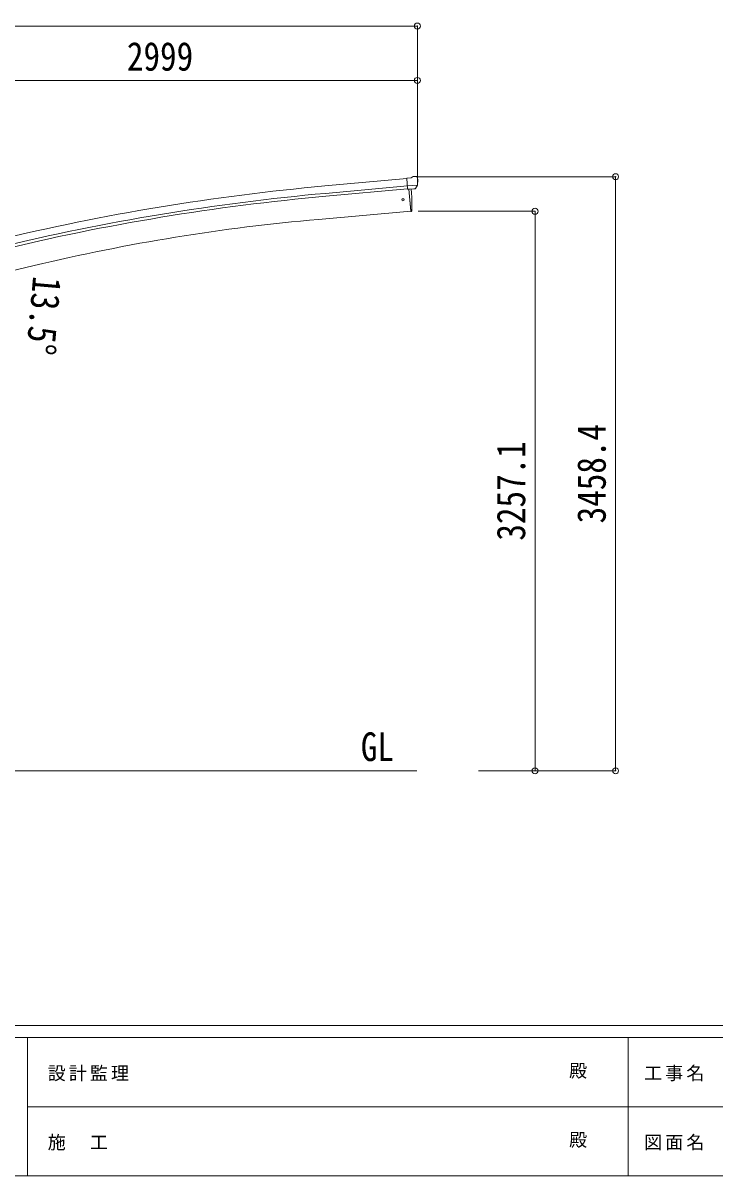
# Model space of a CAD drawing. Units: millimetres at full size. Extents: x -9783 to 9892, y -6828 to 6752.
# Drawn here: x -3995 to 35, y -6828 to -116 of the extents above; entities that cross this region are included whole.
import ezdxf
from ezdxf.enums import TextEntityAlignment as Align

# ---------------------------------------------------------------- set-up
doc = ezdxf.new("R2010")
doc.units = ezdxf.units.MM
doc.header["$LTSCALE"] = 35
doc.header["$PDMODE"] = 32
doc.header["$PDSIZE"] = 35
for name, color, linetype, lineweight in [('0-0_0', 7, 'Continuous', 9), ('0-1_本体', 4, 'Continuous', 9), ('0-2_部品', 7, 'Continuous', 9), ('0-A_寸法', 6, 'Continuous', 9), ('F-0_240', 7, 'Continuous', 9)]:
    doc.layers.add(name, color=color, linetype=linetype, lineweight=lineweight)
doc.styles.add('ＭＳ ゴシック', font='')
doc.styles.get('ＭＳ ゴシック').set_extended_font_data('MS Gothic')

msp = doc.modelspace()

# ---------------------------------------------------------------- linework, layer by layer
at = {"layer": '0-0_0', "color": 6}
for p, q in [((-543.59, -4469.58), (-543.59, -1011.18)), ((-1012.6, -1212.48), (-1012.6, -4469.58))]:
    msp.add_line(p, q, dxfattribs=at)
at = {"layer": '0-0_0'}
msp.add_line((-4518.2, -4469.58), (-1701.27, -4469.58), dxfattribs=at)
at = {"layer": '0-1_本体'}
for p, q in [((-2237.21, -1064.96), (-1759.88, -1021.91)), ((-2237.21, -1064.96), (-1759.88, -1021.91)), ((-2233.34, -1107.94), (-1756.16, -1064.91)), ((-2233.34, -1107.94), (-1756.16, -1064.91)), ((-2231.83, -1124.72), (-1754.65, -1081.68)), ((-2231.83, -1124.72), (-1754.65, -1081.68)), ((-1747.43, -1083.89), (-1736.18, -1212.49)), ((-1747.43, -1083.89), (-1736.18, -1212.49)), ((-1736.18, -1212.49), (-2274.12, -1259.56)), ((-1736.18, -1212.49), (-2274.12, -1259.56)), ((-3930.12, -1528.4), (-4518.2, -1669.59)), ((-3930.12, -1528.4), (-4518.2, -1669.59))]:
    msp.add_line(p, q, dxfattribs=at)
for centre, radius, start, end in [((-1061.16, -14118.99), 13106.9, 95.14794, 103.64794), ((-1061.16, -14118.99), 13106.9, 95.14794, 103.64794), ((-1061.16, -14118.99), 13063.74, 95.14794, 103.64794), ((-1061.16, -14118.99), 13063.74, 95.14794, 103.64794), ((-1061.16, -14118.99), 13046.9, 95.14794, 103.64794), ((-1061.16, -14118.99), 13046.9, 95.14794, 103.64794), ((-1295.52, -12522.21), 11305.08, 94.96591, 103.47643), ((-1295.52, -12522.21), 11305.08, 94.96591, 103.47643)]:
    msp.add_arc(centre, radius, start, end, dxfattribs=at)
at = {"layer": '0-2_部品'}
for p, q in [((-1733.54, -1017.47), (-1760.11, -1019.79)), ((-1754.45, -1084.45), (-1760.11, -1019.79)), ((-1697.25, -1059.76), (-1756.16, -1064.91)), ((-1733.54, -1017.47), (-1721.82, -1010.7)), ((-1706.92, -1009.12), (-1720.59, -1010.31)), ((-1708.5, -1079.24), (-1697.56, -1060.31)), ((-1697.79, -1014.87), (-1703.27, -1010.27)), ((-1696.72, -1016.91), (-1696.6, -1018.25)), ((-1744.49, -1083.58), (-1754.45, -1084.45)), ((-1736.43, -1210.17), (-1747.48, -1083.84)), ((-1710.88, -1080.64), (-1718.59, -1081.32)), ((-1736.18, -1212.94), (-1736.43, -1210.17)), ((-1733.57, -1212.55), (-1736.18, -1212.94))]:
    msp.add_line(p, q, dxfattribs=at)
for points in [[(-1697.17, -1059.13), (-1697.46, -1060.11), (-1697.56, -1060.31)], [(-1744.49, -1083.58), (-1744.22, -1083.65), (-1718.84, -1081.43), (-1718.59, -1081.32)], [(-1731.03, -1209.72), (-1730.19, -1184.09), (-1730, -1157.6), (-1730.47, -1131.11), (-1731.61, -1104.64), (-1733.11, -1082.68)]]:
    msp.add_lwpolyline(points, dxfattribs=at)
msp.add_circle((-1782.25, -1145.3), 6.5, dxfattribs=at)
for centre, radius, start, end in [((-1720.32, -1013.3), 3, 95, 120), ((-1706.48, -1014.1), 5, 50.00648, 94.99352), ((-1898.23, -1035.89), 202.4, 353.4085, 5), ((-1734.02, -1209.59), 3, 278.50322, 357.46219)]:
    msp.add_arc(centre, radius, start, end, dxfattribs=at)
for centre, major_axis, ratio, start_param, end_param in [((-1692.4, -1012.86), (-15.35, 3.44), 0.101033, 5.9751426, 5.9753737), ((-1699.72, -1017.17), (2.71, -1.31), 0.997474, 0.5366567, 1.3225652), ((-1711.15, -1077.65), (1.62, -2.54), 0.997631, 5.8041905, 5.8929484), ((-1711.22, -1077.54), (-3.5, 2.17), 0.650902, 2.1145521, 2.1873627), ((-1711.1, -1077.74), (1.62, -2.54), 0.997631, 5.965759, 6.7621801)]:
    msp.add_ellipse(centre, major_axis=major_axis, ratio=ratio, start_param=start_param, end_param=end_param, dxfattribs=at)
at = {"layer": '0-A_寸法'}
for p, q in [((-7711.61, -133.96), (-1697.61, -133.96)), ((-1697.61, -133.96), (-1697.61, -1062.8)), ((-4696.61, -450.58), (-1697.61, -450.58)), ((-1697.61, -450.58), (-1697.61, -671.58)), ((-543.59, -1011.18), (-1696.59, -1011.18)), ((-1012.6, -1212.48), (-1693.91, -1212.48)), ((-1012.6, -4469.58), (-1341.43, -4469.58)), ((-543.59, -4469.58), (-1012.6, -4469.58))]:
    msp.add_line(p, q, dxfattribs=at)
for p in [(-1697.61, -133.96), (-1697.61, -450.58), (-543.59, -1011.18), (-1012.6, -1212.48), (-1012.6, -4469.58), (-543.59, -4469.58)]:
    msp.add_point(p, dxfattribs=at)
at = {"layer": 'F-0_240', "color": 5}
for p, q in [((-9783.03, -5953.1), (9396.97, -5953.1)), ((-9783.03, -6023.1), (6285.75, -6023.1)), ((-3969.25, -6023.1), (-3969.25, -6828.1)), ((-469.25, -6023.1), (-469.25, -6828.1)), ((-3969.25, -6425.6), (3205.75, -6425.6)), ((-9783.03, -6828.1), (9396.97, -6828.1))]:
    msp.add_line(p, q, dxfattribs=at)

# ---------------------------------------------------------------- texts
at = {"layer": '0-0_0', "style": 'ＭＳ ゴシック', "width": 0.85}
msp.add_text('GL', height=166.8, dxfattribs=at).set_placement((-2027.22, -4462.64), align=Align.BOTTOM_LEFT)
at = {"layer": '0-A_寸法', "color": 7, "style": 'ＭＳ ゴシック', "width": 0.85}
msp.add_text('2999', height=166.8, dxfattribs=at).set_placement((-3389.61, -443.58), align=Align.BOTTOM_LEFT)
for s, rotation, p in [('13.5°', 264.997, (-3985.52, -1581.91)), ('3458.4', 90, (-550.59, -3029.13)), ('3257.1', 90, (-1019.6, -3129.78))]:
    msp.add_text(s, height=166.8, rotation=rotation, dxfattribs=at).set_placement(p, align=Align.BOTTOM_LEFT)
at = {"layer": 'F-0_240', "style": 'ＭＳ ゴシック'}
for p in [(-814.24, -6276.85), (-814.24, -6679.35)]:
    msp.add_text('殿', height=76.98, dxfattribs=at).set_placement(p, align=Align.BOTTOM_LEFT)
at = {"layer": 'F-0_240', "char_height": 76.98, "attachment_point": 7, "style": 'ＭＳ ゴシック'}
for s, insert in [('\\T1.17;設計監理', (-3851.04, -6276.85)), ('\\T1.17;工事名', (-376.96, -6276.85)), ('\\T1.17;施\u3000工', (-3851.04, -6679.35)), ('\\T1.17;図面名', (-376.96, -6679.35))]:
    msp.add_mtext(s, dxfattribs=dict(at, insert=insert))

doc.saveas('drawing.dxf')
